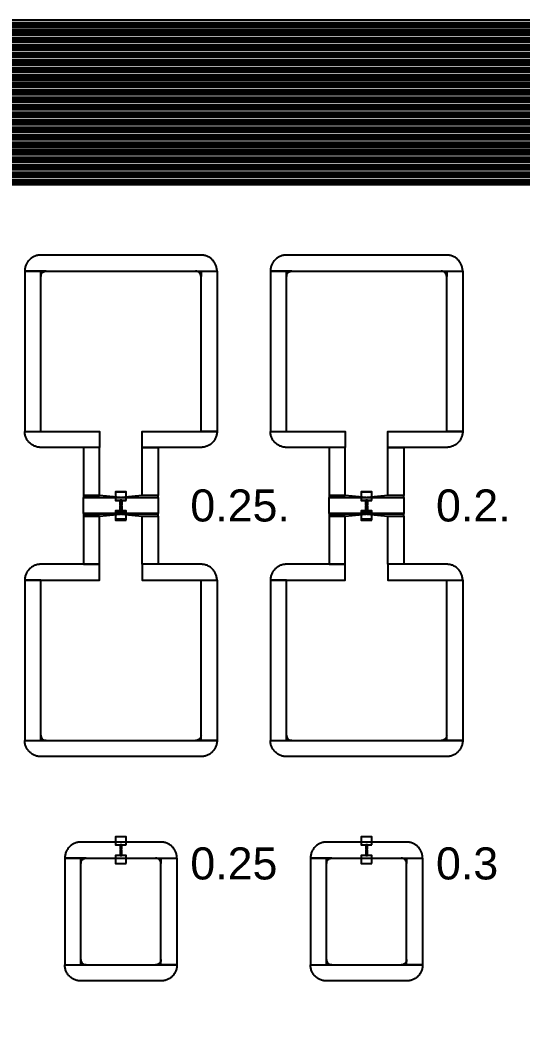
# Model space of a CAD drawing. Extents: x -50000 to 50000, y -50000 to 50000.
# Drawn here: x -18899 to -17959, y 39627 to 41499 of the extents above; entities that cross this region are included whole.
import ezdxf

# ---------------------------------------------------------------- set-up
doc = ezdxf.new("R2010")
doc.units = 0
doc.layers.get('0').update_dxf_attribs({"linetype": 'CONTINUOUS'})
for name, color, linetype in [('BASEMETAL', 4, 'CONTINUOUS'), ('FRAME', 8, 'CONTINUOUS'), ('MARKERS', 2, 'CONTINUOUS'), ('SECONDLAYER', 6, 'CONTINUOUS')]:
    doc.layers.add(name, color=color, linetype=linetype)
doc.styles.get("Standard").update_dxf_attribs({"font": 'arial.ttf'})

# ---------------------------------------------------------------- blocks, each defined once
blk = doc.blocks.new('CHIP_JARRAY')
for points in [[(500, 5394), (6500, 5394), (6500, 5398.3), (500, 5398.3)], [(500, 5391), (6500, 5391), (6500, 5393), (500, 5393)], [(500, 5388), (6500, 5388), (6500, 5390.4), (500, 5390.4)], [(500, 5385), (6500, 5385), (6500, 5387), (500, 5387)], [(500, 5380), (6500, 5380), (6500, 5384.3), (500, 5384.3)], [(500, 5377), (6500, 5377), (6500, 5379), (500, 5379)], [(500, 5374), (6500, 5374), (6500, 5376.4), (500, 5376.4)], [(500, 5371), (6500, 5371), (6500, 5373), (500, 5373)], [(500, 5366), (6500, 5366), (6500, 5370.3), (500, 5370.3)], [(500, 5363), (6500, 5363), (6500, 5365), (500, 5365)], [(500, 5360), (6500, 5360), (6500, 5362.4), (500, 5362.4)], [(500, 5357), (6500, 5357), (6500, 5359), (500, 5359)], [(500, 5352), (6500, 5352), (6500, 5356.3), (500, 5356.3)], [(500, 5349), (6500, 5349), (6500, 5351), (500, 5351)], [(500, 5346), (6500, 5346), (6500, 5348.4), (500, 5348.4)], [(500, 5343), (6500, 5343), (6500, 5345), (500, 5345)], [(500, 5338), (6500, 5338), (6500, 5342.3), (500, 5342.3)], [(500, 5335), (6500, 5335), (6500, 5337), (500, 5337)], [(500, 5332), (6500, 5332), (6500, 5334.4), (500, 5334.4)], [(500, 5329), (6500, 5329), (6500, 5331), (500, 5331)], [(500, 5324), (6500, 5324), (6500, 5328.3), (500, 5328.3)], [(500, 5321), (6500, 5321), (6500, 5323), (500, 5323)], [(500, 5318), (6500, 5318), (6500, 5320.4), (500, 5320.4)], [(500, 5315), (6500, 5315), (6500, 5317), (500, 5317)], [(500, 5310), (6500, 5310), (6500, 5314.3), (500, 5314.3)], [(500, 5307), (6500, 5307), (6500, 5309), (500, 5309)], [(500, 5304), (6500, 5304), (6500, 5306.4), (500, 5306.4)], [(500, 5301), (6500, 5301), (6500, 5303), (500, 5303)], [(500, 5296), (6500, 5296), (6500, 5300.3), (500, 5300.3)], [(500, 5293), (6500, 5293), (6500, 5295), (500, 5295)], [(500, 5290), (6500, 5290), (6500, 5292.4), (500, 5292.4)], [(500, 5287), (6500, 5287), (6500, 5289), (500, 5289)], [(500, 5282), (6500, 5282), (6500, 5286.3), (500, 5286.3)], [(500, 5279), (6500, 5279), (6500, 5281), (500, 5281)], [(500, 5276), (6500, 5276), (6500, 5278.4), (500, 5278.4)], [(500, 5273), (6500, 5273), (6500, 5275), (500, 5275)], [(500, 5268), (6500, 5268), (6500, 5272.3), (500, 5272.3)], [(500, 5265), (6500, 5265), (6500, 5267), (500, 5267)], [(500, 5262), (6500, 5262), (6500, 5264.4), (500, 5264.4)], [(500, 5259), (6500, 5259), (6500, 5261), (500, 5261)], [(500, 5254), (6500, 5254), (6500, 5258.3), (500, 5258.3)], [(500, 5251), (6500, 5251), (6500, 5253), (500, 5253)], [(500, 5248), (6500, 5248), (6500, 5250.4), (500, 5250.4)], [(500, 5245), (6500, 5245), (6500, 5247), (500, 5247)], [(500, 5240), (6500, 5240), (6500, 5244.3), (500, 5244.3)], [(500, 5237), (6500, 5237), (6500, 5239), (500, 5239)], [(500, 5234), (6500, 5234), (6500, 5236.4), (500, 5236.4)], [(500, 5231), (6500, 5231), (6500, 5233), (500, 5233)], [(500, 5226), (6500, 5226), (6500, 5230.3), (500, 5230.3)], [(500, 5223), (6500, 5223), (6500, 5225), (500, 5225)], [(500, 5220), (6500, 5220), (6500, 5222.4), (500, 5222.4)], [(500, 5217), (6500, 5217), (6500, 5219), (500, 5219)], [(500, 5212), (6500, 5212), (6500, 5216.3), (500, 5216.3)], [(500, 5209), (6500, 5209), (6500, 5211), (500, 5211)], [(500, 5206), (6500, 5206), (6500, 5208.4), (500, 5208.4)], [(500, 5203), (6500, 5203), (6500, 5205), (500, 5205)], [(500, 5198), (6500, 5198), (6500, 5202.3), (500, 5202.3)], [(500, 5195), (6500, 5195), (6500, 5197), (500, 5197)], [(500, 5192), (6500, 5192), (6500, 5194.4), (500, 5194.4)], [(500, 5189), (6500, 5189), (6500, 5191), (500, 5191)], [(500, 5184), (6500, 5184), (6500, 5188.3), (500, 5188.3)], [(500, 5181), (6500, 5181), (6500, 5183), (500, 5183)], [(500, 5178), (6500, 5178), (6500, 5180.4), (500, 5180.4)], [(500, 5175), (6500, 5175), (6500, 5177), (500, 5177)], [(500, 5170), (6500, 5170), (6500, 5174.3), (500, 5174.3)], [(500, 5167), (6500, 5167), (6500, 5169), (500, 5169)], [(500, 5164), (6500, 5164), (6500, 5166.4), (500, 5166.4)], [(500, 5161), (6500, 5161), (6500, 5163), (500, 5163)], [(500, 5156), (6500, 5156), (6500, 5160.3), (500, 5160.3)], [(500, 5153), (6500, 5153), (6500, 5155), (500, 5155)], [(500, 5150), (6500, 5150), (6500, 5152.4), (500, 5152.4)], [(500, 5147), (6500, 5147), (6500, 5149), (500, 5149)], [(500, 5142), (6500, 5142), (6500, 5146.3), (500, 5146.3)], [(500, 5139), (6500, 5139), (6500, 5141), (500, 5141)], [(500, 5136), (6500, 5136), (6500, 5138.4), (500, 5138.4)], [(500, 5133), (6500, 5133), (6500, 5135), (500, 5135)], [(500, 5128), (6500, 5128), (6500, 5132.3), (500, 5132.3)], [(500, 5125), (6500, 5125), (6500, 5127), (500, 5127)], [(500, 5122), (6500, 5122), (6500, 5124.4), (500, 5124.4)], [(500, 5119), (6500, 5119), (6500, 5121), (500, 5121)], [(500, 5114), (6500, 5114), (6500, 5118.3), (500, 5118.3)], [(500, 5111), (6500, 5111), (6500, 5113), (500, 5113)], [(500, 5108), (6500, 5108), (6500, 5110.4), (500, 5110.4)], [(500, 5105), (6500, 5105), (6500, 5107), (500, 5107)], [(500, 5100), (6500, 5100), (6500, 5104.3), (500, 5104.3)], [(500, 5097), (6500, 5097), (6500, 5099), (500, 5099)], [(500, 5094), (6500, 5094), (6500, 5096.4), (500, 5096.4)], [(500, 5091), (6500, 5091), (6500, 5093), (500, 5093)], [(2790, 4928.7), (2970, 4928.7), (2970, 4928.7), (2970, 4930.3), (2969.8, 4931.8), (2969.6, 4933.4), (2969.3, 4934.9), (2969, 4936.5), (2968.5, 4938), (2968, 4939.5), (2967.4, 4940.9), (2966.7, 4942.3), (2966, 4943.7), (2965.2, 4945), (2964.3, 4946.3), (2963.3, 4947.6), (2962.3, 4948.8), (2961.2, 4949.9), (2960.1, 4951), (2958.9, 4952), (2957.6, 4953), (2956.3, 4953.9), (2955, 4954.7), (2953.6, 4955.4), (2952.2, 4956.1), (2950.8, 4956.7), (2949.3, 4957.2), (2947.8, 4957.7), (2946.2, 4958), (2944.7, 4958.3), (2943.1, 4958.5), (2941.6, 4958.7), (2940, 4958.7), (2640, 4958.7), (2638.4, 4958.7), (2636.9, 4958.5), (2635.3, 4958.3), (2633.8, 4958), (2632.2, 4957.7), (2630.7, 4957.2), (2629.2, 4956.7), (2627.8, 4956.1), (2626.4, 4955.4), (2625, 4954.7), (2623.7, 4953.9), (2622.4, 4953), (2621.1, 4952), (2619.9, 4951), (2618.8, 4949.9), (2617.7, 4948.8), (2616.7, 4947.6), (2615.7, 4946.3), (2614.8, 4945), (2614, 4943.7), (2613.3, 4942.3), (2612.6, 4940.9), (2612, 4939.5), (2611.5, 4938), (2611, 4936.5), (2610.7, 4934.9), (2610.4, 4933.4), (2610.2, 4931.8), (2610, 4930.3), (2610, 4928.7), (2610, 4928.7)], [(3250, 4928.7), (3430, 4928.7), (3430, 4928.7), (3430, 4930.3), (3429.8, 4931.8), (3429.6, 4933.4), (3429.3, 4934.9), (3429, 4936.5), (3428.5, 4938), (3428, 4939.5), (3427.4, 4940.9), (3426.7, 4942.3), (3426, 4943.7), (3425.2, 4945), (3424.3, 4946.3), (3423.3, 4947.6), (3422.3, 4948.8), (3421.2, 4949.9), (3420.1, 4951), (3418.9, 4952), (3417.6, 4953), (3416.3, 4953.9), (3415, 4954.7), (3413.6, 4955.4), (3412.2, 4956.1), (3410.8, 4956.7), (3409.3, 4957.2), (3407.8, 4957.7), (3406.2, 4958), (3404.7, 4958.3), (3403.1, 4958.5), (3401.6, 4958.7), (3400, 4958.7), (3100, 4958.7), (3098.4, 4958.7), (3096.9, 4958.5), (3095.3, 4958.3), (3093.8, 4958), (3092.2, 4957.7), (3090.7, 4957.2), (3089.2, 4956.7), (3087.8, 4956.1), (3086.4, 4955.4), (3085, 4954.7), (3083.7, 4953.9), (3082.4, 4953), (3081.1, 4952), (3079.9, 4951), (3078.8, 4949.9), (3077.7, 4948.8), (3076.7, 4947.6), (3075.7, 4946.3), (3074.8, 4945), (3074, 4943.7), (3073.3, 4942.3), (3072.6, 4940.9), (3072, 4939.5), (3071.5, 4938), (3071, 4936.5), (3070.7, 4934.9), (3070.4, 4933.4), (3070.2, 4931.8), (3070, 4930.3), (3070, 4928.7), (3070, 4928.7)], [(2640, 4628.7), (2640, 4928.7), (2610, 4928.7), (2610, 4628.7)], [(2640, 4928.7), (2640, 4918.7), (2640.1, 4919.7), (2640.2, 4920.8), (2640.5, 4921.8), (2640.9, 4922.8), (2641.3, 4923.7), (2641.9, 4924.6), (2642.6, 4925.4), (2643.3, 4926.1), (2644.1, 4926.8), (2645, 4927.4), (2645.9, 4927.8), (2646.9, 4928.2), (2647.9, 4928.5), (2649, 4928.6), (2650, 4928.7)], [(2940, 4928.7), (2940, 4918.7), (2939.9, 4919.7), (2939.8, 4920.8), (2939.5, 4921.8), (2939.1, 4922.8), (2938.7, 4923.7), (2938.1, 4924.6), (2937.4, 4925.4), (2936.7, 4926.1), (2935.9, 4926.8), (2935, 4927.4), (2934.1, 4927.8), (2933.1, 4928.2), (2932.1, 4928.5), (2931, 4928.6), (2930, 4928.7)], [(2940, 4628.7), (2940, 4928.7), (2970, 4928.7), (2970, 4628.7)], [(3100, 4628.7), (3100, 4928.7), (3070, 4928.7), (3070, 4628.7)], [(3100, 4928.7), (3100, 4918.7), (3100.1, 4919.7), (3100.2, 4920.8), (3100.5, 4921.8), (3100.9, 4922.8), (3101.3, 4923.7), (3101.9, 4924.6), (3102.6, 4925.4), (3103.3, 4926.1), (3104.1, 4926.8), (3105, 4927.4), (3105.9, 4927.8), (3106.9, 4928.2), (3107.9, 4928.5), (3109, 4928.6), (3110, 4928.7)], [(3400, 4928.7), (3400, 4918.7), (3399.9, 4919.7), (3399.8, 4920.8), (3399.5, 4921.8), (3399.1, 4922.8), (3398.7, 4923.7), (3398.1, 4924.6), (3397.4, 4925.4), (3396.7, 4926.1), (3395.9, 4926.8), (3395, 4927.4), (3394.1, 4927.8), (3393.1, 4928.2), (3392.1, 4928.5), (3391, 4928.6), (3390, 4928.7)], [(3400, 4628.7), (3400, 4928.7), (3430, 4928.7), (3430, 4628.7)], [(2680, 4628.7), (2750, 4628.7), (2750, 4598.7), (2640, 4598.7), (2638.4, 4598.7), (2636.9, 4598.9), (2635.3, 4599.1), (2633.8, 4599.4), (2632.2, 4599.7), (2630.7, 4600.2), (2629.2, 4600.7), (2627.8, 4601.3), (2626.4, 4602), (2625, 4602.7), (2623.7, 4603.5), (2622.4, 4604.4), (2621.1, 4605.4), (2619.9, 4606.4), (2618.8, 4607.5), (2617.7, 4608.6), (2616.7, 4609.8), (2615.7, 4611.1), (2614.8, 4612.4), (2614, 4613.7), (2613.3, 4615.1), (2612.6, 4616.5), (2612, 4617.9), (2611.5, 4619.4), (2611, 4620.9), (2610.7, 4622.5), (2610.4, 4624), (2610.2, 4625.6), (2610, 4627.1), (2610, 4628.7), (2610, 4628.7)], [(2900, 4628.7), (2970, 4628.7), (2970, 4628.7), (2970, 4627.1), (2969.8, 4625.6), (2969.6, 4624), (2969.3, 4622.5), (2969, 4620.9), (2968.5, 4619.4), (2968, 4617.9), (2967.4, 4616.5), (2966.7, 4615.1), (2966, 4613.7), (2965.2, 4612.4), (2964.3, 4611.1), (2963.3, 4609.8), (2962.3, 4608.6), (2961.2, 4607.5), (2960.1, 4606.4), (2958.9, 4605.4), (2957.6, 4604.4), (2956.3, 4603.5), (2955, 4602.7), (2953.6, 4602), (2952.2, 4601.3), (2950.8, 4600.7), (2949.3, 4600.2), (2947.8, 4599.7), (2946.2, 4599.4), (2944.7, 4599.1), (2943.1, 4598.9), (2941.6, 4598.7), (2940, 4598.7), (2830, 4598.7), (2830, 4628.7)], [(3140, 4628.7), (3210, 4628.7), (3210, 4598.7), (3100, 4598.7), (3098.4, 4598.7), (3096.9, 4598.9), (3095.3, 4599.1), (3093.8, 4599.4), (3092.2, 4599.7), (3090.7, 4600.2), (3089.2, 4600.7), (3087.8, 4601.3), (3086.4, 4602), (3085, 4602.7), (3083.7, 4603.5), (3082.4, 4604.4), (3081.1, 4605.4), (3079.9, 4606.4), (3078.8, 4607.5), (3077.7, 4608.6), (3076.7, 4609.8), (3075.7, 4611.1), (3074.8, 4612.4), (3074, 4613.7), (3073.3, 4615.1), (3072.6, 4616.5), (3072, 4617.9), (3071.5, 4619.4), (3071, 4620.9), (3070.7, 4622.5), (3070.4, 4624), (3070.2, 4625.6), (3070, 4627.1), (3070, 4628.7), (3070, 4628.7)], [(3360, 4628.7), (3430, 4628.7), (3430, 4628.7), (3430, 4627.1), (3429.8, 4625.6), (3429.6, 4624), (3429.3, 4622.5), (3429, 4620.9), (3428.5, 4619.4), (3428, 4617.9), (3427.4, 4616.5), (3426.7, 4615.1), (3426, 4613.7), (3425.2, 4612.4), (3424.3, 4611.1), (3423.3, 4609.8), (3422.3, 4608.6), (3421.2, 4607.5), (3420.1, 4606.4), (3418.9, 4605.4), (3417.6, 4604.4), (3416.3, 4603.5), (3415, 4602.7), (3413.6, 4602), (3412.2, 4601.3), (3410.8, 4600.7), (3409.3, 4600.2), (3407.8, 4599.7), (3406.2, 4599.4), (3404.7, 4599.1), (3403.1, 4598.9), (3401.6, 4598.7), (3400, 4598.7), (3290, 4598.7), (3290, 4628.7)], [(2750, 4508.7), (2750, 4598.7), (2720, 4598.7), (2720, 4508.7)], [(2830, 4508.7), (2830, 4598.7), (2860, 4598.7), (2860, 4508.7)], [(3210, 4508.7), (3210, 4598.7), (3180, 4598.7), (3180, 4508.7)], [(3290, 4508.7), (3290, 4598.7), (3320, 4598.7), (3320, 4508.7)], [(2789, 4504.7), (2750, 4508.7), (2720, 4508.7), (2720, 4504.7)], [(2860, 4504.7), (2860, 4474.7), (2720, 4474.7), (2720, 4504.7)], [(2860, 4504.7), (2860, 4508.7), (2830, 4508.7), (2791, 4504.7)], [(3249, 4504.7), (3210, 4508.7), (3180, 4508.7), (3180, 4504.7)], [(3320, 4504.7), (3320, 4474.7), (3180, 4474.7), (3180, 4504.7)], [(3320, 4504.7), (3320, 4508.7), (3290, 4508.7), (3251, 4504.7)], [(2750, 4470), (2789, 4474), (2720, 4474), (2720, 4470)], [(2860, 4470), (2860, 4474), (2791, 4474), (2830, 4470)], [(3210, 4470), (3249, 4474), (3180, 4474), (3180, 4470)], [(3320, 4470), (3320, 4474), (3251, 4474), (3290, 4470)], [(2750, 4380), (2750, 4470), (2720, 4470), (2720, 4380)], [(2830, 4380), (2830, 4470), (2860, 4470), (2860, 4380)], [(3210, 4380), (3210, 4470), (3180, 4470), (3180, 4380)], [(3290, 4380), (3290, 4470), (3320, 4470), (3320, 4380)], [(2680, 4350), (2750, 4350), (2750, 4380), (2640, 4380), (2638.4, 4380), (2636.9, 4379.8), (2635.3, 4379.6), (2633.8, 4379.3), (2632.2, 4379), (2630.7, 4378.5), (2629.2, 4378), (2627.8, 4377.4), (2626.4, 4376.7), (2625, 4376), (2623.7, 4375.2), (2622.4, 4374.3), (2621.1, 4373.3), (2619.9, 4372.3), (2618.8, 4371.2), (2617.7, 4370.1), (2616.7, 4368.9), (2615.7, 4367.6), (2614.8, 4366.3), (2614, 4365), (2613.3, 4363.6), (2612.6, 4362.2), (2612, 4360.8), (2611.5, 4359.3), (2611, 4357.8), (2610.7, 4356.2), (2610.4, 4354.7), (2610.2, 4353.1), (2610, 4351.6), (2610, 4350), (2610, 4350)], [(2900, 4350), (2970, 4350), (2970, 4350), (2970, 4351.6), (2969.8, 4353.1), (2969.6, 4354.7), (2969.3, 4356.2), (2969, 4357.8), (2968.5, 4359.3), (2968, 4360.8), (2967.4, 4362.2), (2966.7, 4363.6), (2966, 4365), (2965.2, 4366.3), (2964.3, 4367.6), (2963.3, 4368.9), (2962.3, 4370.1), (2961.2, 4371.2), (2960.1, 4372.3), (2958.9, 4373.3), (2957.6, 4374.3), (2956.3, 4375.2), (2955, 4376), (2953.6, 4376.7), (2952.2, 4377.4), (2950.8, 4378), (2949.3, 4378.5), (2947.8, 4379), (2946.2, 4379.3), (2944.7, 4379.6), (2943.1, 4379.8), (2941.6, 4380), (2940, 4380), (2830, 4380), (2830, 4350)], [(3140, 4350), (3210, 4350), (3210, 4380), (3100, 4380), (3098.4, 4380), (3096.9, 4379.8), (3095.3, 4379.6), (3093.8, 4379.3), (3092.2, 4379), (3090.7, 4378.5), (3089.2, 4378), (3087.8, 4377.4), (3086.4, 4376.7), (3085, 4376), (3083.7, 4375.2), (3082.4, 4374.3), (3081.1, 4373.3), (3079.9, 4372.3), (3078.8, 4371.2), (3077.7, 4370.1), (3076.7, 4368.9), (3075.7, 4367.6), (3074.8, 4366.3), (3074, 4365), (3073.3, 4363.6), (3072.6, 4362.2), (3072, 4360.8), (3071.5, 4359.3), (3071, 4357.8), (3070.7, 4356.2), (3070.4, 4354.7), (3070.2, 4353.1), (3070, 4351.6), (3070, 4350), (3070, 4350)], [(3360, 4350), (3430, 4350), (3430, 4350), (3430, 4351.6), (3429.8, 4353.1), (3429.6, 4354.7), (3429.3, 4356.2), (3429, 4357.8), (3428.5, 4359.3), (3428, 4360.8), (3427.4, 4362.2), (3426.7, 4363.6), (3426, 4365), (3425.2, 4366.3), (3424.3, 4367.6), (3423.3, 4368.9), (3422.3, 4370.1), (3421.2, 4371.2), (3420.1, 4372.3), (3418.9, 4373.3), (3417.6, 4374.3), (3416.3, 4375.2), (3415, 4376), (3413.6, 4376.7), (3412.2, 4377.4), (3410.8, 4378), (3409.3, 4378.5), (3407.8, 4379), (3406.2, 4379.3), (3404.7, 4379.6), (3403.1, 4379.8), (3401.6, 4380), (3400, 4380), (3290, 4380), (3290, 4350)], [(2640, 4050), (2640, 4350), (2610, 4350), (2610, 4050)], [(2940, 4050), (2940, 4350), (2970, 4350), (2970, 4050)], [(3100, 4050), (3100, 4350), (3070, 4350), (3070, 4050)], [(3400, 4050), (3400, 4350), (3430, 4350), (3430, 4050)], [(2790, 4050), (2970, 4050), (2970, 4050), (2970, 4048.4), (2969.8, 4046.9), (2969.6, 4045.3), (2969.3, 4043.8), (2969, 4042.2), (2968.5, 4040.7), (2968, 4039.2), (2967.4, 4037.8), (2966.7, 4036.4), (2966, 4035), (2965.2, 4033.7), (2964.3, 4032.4), (2963.3, 4031.1), (2962.3, 4029.9), (2961.2, 4028.8), (2960.1, 4027.7), (2958.9, 4026.7), (2957.6, 4025.7), (2956.3, 4024.8), (2955, 4024), (2953.6, 4023.3), (2952.2, 4022.6), (2950.8, 4022), (2949.3, 4021.5), (2947.8, 4021), (2946.2, 4020.7), (2944.7, 4020.4), (2943.1, 4020.2), (2941.6, 4020), (2940, 4020), (2640, 4020), (2638.4, 4020), (2636.9, 4020.2), (2635.3, 4020.4), (2633.8, 4020.7), (2632.2, 4021), (2630.7, 4021.5), (2629.2, 4022), (2627.8, 4022.6), (2626.4, 4023.3), (2625, 4024), (2623.7, 4024.8), (2622.4, 4025.7), (2621.1, 4026.7), (2619.9, 4027.7), (2618.8, 4028.8), (2617.7, 4029.9), (2616.7, 4031.1), (2615.7, 4032.4), (2614.8, 4033.7), (2614, 4035), (2613.3, 4036.4), (2612.6, 4037.8), (2612, 4039.2), (2611.5, 4040.7), (2611, 4042.2), (2610.7, 4043.8), (2610.4, 4045.3), (2610.2, 4046.9), (2610, 4048.4), (2610, 4050), (2610, 4050)], [(2640, 4050), (2640, 4060), (2640.1, 4059), (2640.2, 4057.9), (2640.5, 4056.9), (2640.9, 4055.9), (2641.3, 4055), (2641.9, 4054.1), (2642.6, 4053.3), (2643.3, 4052.6), (2644.1, 4051.9), (2645, 4051.3), (2645.9, 4050.9), (2646.9, 4050.5), (2647.9, 4050.2), (2649, 4050.1), (2650, 4050)], [(2940, 4050), (2940, 4060), (2939.9, 4059), (2939.8, 4057.9), (2939.5, 4056.9), (2939.1, 4055.9), (2938.7, 4055), (2938.1, 4054.1), (2937.4, 4053.3), (2936.7, 4052.6), (2935.9, 4051.9), (2935, 4051.3), (2934.1, 4050.9), (2933.1, 4050.5), (2932.1, 4050.2), (2931, 4050.1), (2930, 4050)], [(3250, 4050), (3430, 4050), (3430, 4050), (3430, 4048.4), (3429.8, 4046.9), (3429.6, 4045.3), (3429.3, 4043.8), (3429, 4042.2), (3428.5, 4040.7), (3428, 4039.2), (3427.4, 4037.8), (3426.7, 4036.4), (3426, 4035), (3425.2, 4033.7), (3424.3, 4032.4), (3423.3, 4031.1), (3422.3, 4029.9), (3421.2, 4028.8), (3420.1, 4027.7), (3418.9, 4026.7), (3417.6, 4025.7), (3416.3, 4024.8), (3415, 4024), (3413.6, 4023.3), (3412.2, 4022.6), (3410.8, 4022), (3409.3, 4021.5), (3407.8, 4021), (3406.2, 4020.7), (3404.7, 4020.4), (3403.1, 4020.2), (3401.6, 4020), (3400, 4020), (3100, 4020), (3098.4, 4020), (3096.9, 4020.2), (3095.3, 4020.4), (3093.8, 4020.7), (3092.2, 4021), (3090.7, 4021.5), (3089.2, 4022), (3087.8, 4022.6), (3086.4, 4023.3), (3085, 4024), (3083.7, 4024.8), (3082.4, 4025.7), (3081.1, 4026.7), (3079.9, 4027.7), (3078.8, 4028.8), (3077.7, 4029.9), (3076.7, 4031.1), (3075.7, 4032.4), (3074.8, 4033.7), (3074, 4035), (3073.3, 4036.4), (3072.6, 4037.8), (3072, 4039.2), (3071.5, 4040.7), (3071, 4042.2), (3070.7, 4043.8), (3070.4, 4045.3), (3070.2, 4046.9), (3070, 4048.4), (3070, 4050), (3070, 4050)], [(3100, 4050), (3100, 4060), (3100.1, 4059), (3100.2, 4057.9), (3100.5, 4056.9), (3100.9, 4055.9), (3101.3, 4055), (3101.9, 4054.1), (3102.6, 4053.3), (3103.3, 4052.6), (3104.1, 4051.9), (3105, 4051.3), (3105.9, 4050.9), (3106.9, 4050.5), (3107.9, 4050.2), (3109, 4050.1), (3110, 4050)], [(3400, 4050), (3400, 4060), (3399.9, 4059), (3399.8, 4057.9), (3399.5, 4056.9), (3399.1, 4055.9), (3398.7, 4055), (3398.1, 4054.1), (3397.4, 4053.3), (3396.7, 4052.6), (3395.9, 4051.9), (3395, 4051.3), (3394.1, 4050.9), (3393.1, 4050.5), (3392.1, 4050.2), (3391, 4050.1), (3390, 4050)], [(2790, 3830), (2895, 3830), (2895, 3830), (2895, 3831.6), (2894.8, 3833.1), (2894.6, 3834.7), (2894.3, 3836.2), (2894, 3837.8), (2893.5, 3839.3), (2893, 3840.8), (2892.4, 3842.2), (2891.7, 3843.6), (2891, 3845), (2890.2, 3846.3), (2889.3, 3847.6), (2888.3, 3848.9), (2887.3, 3850.1), (2886.2, 3851.2), (2885.1, 3852.3), (2883.9, 3853.3), (2882.6, 3854.3), (2881.3, 3855.2), (2880, 3856), (2878.6, 3856.7), (2877.2, 3857.4), (2875.8, 3858), (2874.3, 3858.5), (2872.8, 3859), (2871.2, 3859.3), (2869.7, 3859.6), (2868.1, 3859.8), (2866.6, 3860), (2865, 3860), (2715, 3860), (2713.4, 3860), (2711.9, 3859.8), (2710.3, 3859.6), (2708.8, 3859.3), (2707.2, 3859), (2705.7, 3858.5), (2704.2, 3858), (2702.8, 3857.4), (2701.4, 3856.7), (2700, 3856), (2698.7, 3855.2), (2697.4, 3854.3), (2696.1, 3853.3), (2694.9, 3852.3), (2693.8, 3851.2), (2692.7, 3850.1), (2691.7, 3848.9), (2690.7, 3847.6), (2689.8, 3846.3), (2689, 3845), (2688.3, 3843.6), (2687.6, 3842.2), (2687, 3840.8), (2686.5, 3839.3), (2686, 3837.8), (2685.7, 3836.2), (2685.4, 3834.7), (2685.2, 3833.1), (2685, 3831.6), (2685, 3830), (2685, 3830)], [(3250, 3830), (3355, 3830), (3355, 3830), (3355, 3831.6), (3354.8, 3833.1), (3354.6, 3834.7), (3354.3, 3836.2), (3354, 3837.8), (3353.5, 3839.3), (3353, 3840.8), (3352.4, 3842.2), (3351.7, 3843.6), (3351, 3845), (3350.2, 3846.3), (3349.3, 3847.6), (3348.3, 3848.9), (3347.3, 3850.1), (3346.2, 3851.2), (3345.1, 3852.3), (3343.9, 3853.3), (3342.6, 3854.3), (3341.3, 3855.2), (3340, 3856), (3338.6, 3856.7), (3337.2, 3857.4), (3335.8, 3858), (3334.3, 3858.5), (3332.8, 3859), (3331.2, 3859.3), (3329.7, 3859.6), (3328.1, 3859.8), (3326.6, 3860), (3325, 3860), (3175, 3860), (3173.4, 3860), (3171.9, 3859.8), (3170.3, 3859.6), (3168.8, 3859.3), (3167.2, 3859), (3165.7, 3858.5), (3164.2, 3858), (3162.8, 3857.4), (3161.4, 3856.7), (3160, 3856), (3158.7, 3855.2), (3157.4, 3854.3), (3156.1, 3853.3), (3154.9, 3852.3), (3153.8, 3851.2), (3152.7, 3850.1), (3151.7, 3848.9), (3150.7, 3847.6), (3149.8, 3846.3), (3149, 3845), (3148.3, 3843.6), (3147.6, 3842.2), (3147, 3840.8), (3146.5, 3839.3), (3146, 3837.8), (3145.7, 3836.2), (3145.4, 3834.7), (3145.2, 3833.1), (3145, 3831.6), (3145, 3830), (3145, 3830)], [(2715, 3630), (2715, 3830), (2685, 3830), (2685, 3630)], [(2715, 3830), (2715, 3820), (2715.1, 3821), (2715.2, 3822.1), (2715.5, 3823.1), (2715.9, 3824.1), (2716.3, 3825), (2716.9, 3825.9), (2717.6, 3826.7), (2718.3, 3827.4), (2719.1, 3828.1), (2720, 3828.7), (2720.9, 3829.1), (2721.9, 3829.5), (2722.9, 3829.8), (2724, 3829.9), (2725, 3830)], [(2865, 3830), (2865, 3820), (2864.9, 3821), (2864.8, 3822.1), (2864.5, 3823.1), (2864.1, 3824.1), (2863.7, 3825), (2863.1, 3825.9), (2862.4, 3826.7), (2861.7, 3827.4), (2860.9, 3828.1), (2860, 3828.7), (2859.1, 3829.1), (2858.1, 3829.5), (2857.1, 3829.8), (2856, 3829.9), (2855, 3830)], [(2865, 3630), (2865, 3830), (2895, 3830), (2895, 3630)], [(3175, 3630), (3175, 3830), (3145, 3830), (3145, 3630)], [(3175, 3830), (3175, 3820), (3175.1, 3821), (3175.2, 3822.1), (3175.5, 3823.1), (3175.9, 3824.1), (3176.3, 3825), (3176.9, 3825.9), (3177.6, 3826.7), (3178.3, 3827.4), (3179.1, 3828.1), (3180, 3828.7), (3180.9, 3829.1), (3181.9, 3829.5), (3182.9, 3829.8), (3184, 3829.9), (3185, 3830)], [(3325, 3830), (3325, 3820), (3324.9, 3821), (3324.8, 3822.1), (3324.5, 3823.1), (3324.1, 3824.1), (3323.7, 3825), (3323.1, 3825.9), (3322.4, 3826.7), (3321.7, 3827.4), (3320.9, 3828.1), (3320, 3828.7), (3319.1, 3829.1), (3318.1, 3829.5), (3317.1, 3829.8), (3316, 3829.9), (3315, 3830)], [(3325, 3630), (3325, 3830), (3355, 3830), (3355, 3630)], [(2715, 3630), (2715, 3640), (2715.1, 3639), (2715.2, 3637.9), (2715.5, 3636.9), (2715.9, 3635.9), (2716.3, 3635), (2716.9, 3634.1), (2717.6, 3633.3), (2718.3, 3632.6), (2719.1, 3631.9), (2720, 3631.3), (2720.9, 3630.9), (2721.9, 3630.5), (2722.9, 3630.2), (2724, 3630.1), (2725, 3630)], [(2865, 3630), (2865, 3640), (2864.9, 3639), (2864.8, 3637.9), (2864.5, 3636.9), (2864.1, 3635.9), (2863.7, 3635), (2863.1, 3634.1), (2862.4, 3633.3), (2861.7, 3632.6), (2860.9, 3631.9), (2860, 3631.3), (2859.1, 3630.9), (2858.1, 3630.5), (2857.1, 3630.2), (2856, 3630.1), (2855, 3630)], [(3175, 3630), (3175, 3640), (3175.1, 3639), (3175.2, 3637.9), (3175.5, 3636.9), (3175.9, 3635.9), (3176.3, 3635), (3176.9, 3634.1), (3177.6, 3633.3), (3178.3, 3632.6), (3179.1, 3631.9), (3180, 3631.3), (3180.9, 3630.9), (3181.9, 3630.5), (3182.9, 3630.2), (3184, 3630.1), (3185, 3630)], [(3325, 3630), (3325, 3640), (3324.9, 3639), (3324.8, 3637.9), (3324.5, 3636.9), (3324.1, 3635.9), (3323.7, 3635), (3323.1, 3634.1), (3322.4, 3633.3), (3321.7, 3632.6), (3320.9, 3631.9), (3320, 3631.3), (3319.1, 3630.9), (3318.1, 3630.5), (3317.1, 3630.2), (3316, 3630.1), (3315, 3630)], [(2790, 3630), (2895, 3630), (2895, 3630), (2895, 3628.4), (2894.8, 3626.9), (2894.6, 3625.3), (2894.3, 3623.8), (2894, 3622.2), (2893.5, 3620.7), (2893, 3619.2), (2892.4, 3617.8), (2891.7, 3616.4), (2891, 3615), (2890.2, 3613.7), (2889.3, 3612.4), (2888.3, 3611.1), (2887.3, 3609.9), (2886.2, 3608.8), (2885.1, 3607.7), (2883.9, 3606.7), (2882.6, 3605.7), (2881.3, 3604.8), (2880, 3604), (2878.6, 3603.3), (2877.2, 3602.6), (2875.8, 3602), (2874.3, 3601.5), (2872.8, 3601), (2871.2, 3600.7), (2869.7, 3600.4), (2868.1, 3600.2), (2866.6, 3600), (2865, 3600), (2715, 3600), (2713.4, 3600), (2711.9, 3600.2), (2710.3, 3600.4), (2708.8, 3600.7), (2707.2, 3601), (2705.7, 3601.5), (2704.2, 3602), (2702.8, 3602.6), (2701.4, 3603.3), (2700, 3604), (2698.7, 3604.8), (2697.4, 3605.7), (2696.1, 3606.7), (2694.9, 3607.7), (2693.8, 3608.8), (2692.7, 3609.9), (2691.7, 3611.1), (2690.7, 3612.4), (2689.8, 3613.7), (2689, 3615), (2688.3, 3616.4), (2687.6, 3617.8), (2687, 3619.2), (2686.5, 3620.7), (2686, 3622.2), (2685.7, 3623.8), (2685.4, 3625.3), (2685.2, 3626.9), (2685, 3628.4), (2685, 3630), (2685, 3630)], [(3250, 3630), (3355, 3630), (3355, 3630), (3355, 3628.4), (3354.8, 3626.9), (3354.6, 3625.3), (3354.3, 3623.8), (3354, 3622.2), (3353.5, 3620.7), (3353, 3619.2), (3352.4, 3617.8), (3351.7, 3616.4), (3351, 3615), (3350.2, 3613.7), (3349.3, 3612.4), (3348.3, 3611.1), (3347.3, 3609.9), (3346.2, 3608.8), (3345.1, 3607.7), (3343.9, 3606.7), (3342.6, 3605.7), (3341.3, 3604.8), (3340, 3604), (3338.6, 3603.3), (3337.2, 3602.6), (3335.8, 3602), (3334.3, 3601.5), (3332.8, 3601), (3331.2, 3600.7), (3329.7, 3600.4), (3328.1, 3600.2), (3326.6, 3600), (3325, 3600), (3175, 3600), (3173.4, 3600), (3171.9, 3600.2), (3170.3, 3600.4), (3168.8, 3600.7), (3167.2, 3601), (3165.7, 3601.5), (3164.2, 3602), (3162.8, 3602.6), (3161.4, 3603.3), (3160, 3604), (3158.7, 3604.8), (3157.4, 3605.7), (3156.1, 3606.7), (3154.9, 3607.7), (3153.8, 3608.8), (3152.7, 3609.9), (3151.7, 3611.1), (3150.7, 3612.4), (3149.8, 3613.7), (3149, 3615), (3148.3, 3616.4), (3147.6, 3617.8), (3147, 3619.2), (3146.5, 3620.7), (3146, 3622.2), (3145.7, 3623.8), (3145.4, 3625.3), (3145.2, 3626.9), (3145, 3628.4), (3145, 3630), (3145, 3630)]]:
    blk.add_lwpolyline(points, close=True)
at = {"layer": 'JUNCTION'}
for points in [[(2800, 4499.7), (2800, 4514.7), (2780, 4514.7), (2780, 4499.7)], [(3260, 4499.7), (3260, 4514.7), (3240, 4514.7), (3240, 4499.7)], [(2791.5, 4490.6), (2791.5, 4499.7), (2788.5, 4499.7), (2788.5, 4490.6)], [(3251.5, 4490.6), (3251.5, 4499.7), (3248.5, 4499.7), (3248.5, 4490.6)], [(2800, 4464.7), (2800, 4479.7), (2780, 4479.7), (2780, 4464.7)], [(2791.5, 4489.2), (2790.1, 4489.7), (2789.9, 4489.7), (2788.5, 4489.2)], [(2791.5, 4479.7), (2791.5, 4489.2), (2788.5, 4489.2), (2788.5, 4479.7)], [(2790.1, 4489.7), (2790.1, 4490.4), (2789.9, 4490.4), (2789.9, 4489.7)], [(3260, 4464.7), (3260, 4479.7), (3240, 4479.7), (3240, 4464.7)], [(3251.5, 4489.2), (3250.1, 4489.7), (3249.9, 4489.7), (3248.5, 4489.2)], [(3251.5, 4479.7), (3251.5, 4489.2), (3248.5, 4489.2), (3248.5, 4479.7)], [(3250.1, 4489.7), (3250.1, 4490.4), (3249.9, 4490.4), (3249.9, 4489.7)], [(2800, 3855), (2800, 3870), (2780, 3870), (2780, 3855)], [(3260, 3855), (3260, 3870), (3240, 3870), (3240, 3855)], [(2791.5, 3846.5), (2791.5, 3855), (2788.5, 3855), (2788.5, 3846.5)], [(2791.5, 3844.5), (2790.1, 3845), (2789.9, 3845), (2788.5, 3844.5)], [(2791.5, 3835), (2791.5, 3844.5), (2788.5, 3844.5), (2788.5, 3835)], [(2790.1, 3845), (2790.1, 3846.4), (2789.9, 3846.4), (2789.9, 3845)], [(3251.5, 3846.5), (3251.5, 3855), (3248.5, 3855), (3248.5, 3846.5)], [(3251.5, 3844.5), (3250.2, 3845), (3249.8, 3845), (3248.5, 3844.5)], [(3251.5, 3835), (3251.5, 3844.5), (3248.5, 3844.5), (3248.5, 3835)], [(3250.2, 3845), (3250.2, 3846.4), (3249.8, 3846.4), (3249.8, 3845)], [(2800, 3820), (2800, 3835), (2780, 3835), (2780, 3820)], [(3260, 3820), (3260, 3835), (3240, 3835), (3240, 3820)]]:
    blk.add_lwpolyline(points, close=True, dxfattribs=at)
at = {"layer": 'SECONDLAYER'}
for points in [[(2800, 4499.3), (2800, 4515.7), (2780, 4515.7), (2780, 4499.3)], [(3260, 4499.3), (3260, 4515.7), (3240, 4515.7), (3240, 4499.3)], [(2792.2, 4490.6), (2792.2, 4499.3), (2787.8, 4499.3), (2787.8, 4490.6)], [(3252.2, 4490.6), (3252.2, 4499.3), (3247.8, 4499.3), (3247.8, 4490.6)], [(2800, 4462.2), (2800, 4478.6), (2780, 4478.6), (2780, 4462.2)], [(2792.2, 4490.4), (2792.2, 4490.6), (2787.8, 4490.6), (2787.8, 4490.4)], [(2792.2, 4488.1), (2790.5, 4489), (2789.5, 4489), (2787.8, 4488.1)], [(2792.2, 4478.6), (2792.2, 4488.1), (2787.8, 4488.1), (2787.8, 4478.6)], [(2790.5, 4489), (2790.5, 4490.4), (2789.5, 4490.4), (2789.5, 4489)], [(3260, 4462.2), (3260, 4478.6), (3240, 4478.6), (3240, 4462.2)], [(3252.2, 4490.4), (3252.2, 4490.6), (3247.8, 4490.6), (3247.8, 4490.4)], [(3252.2, 4488.1), (3250.4, 4489), (3249.6, 4489), (3247.8, 4488.1)], [(3252.2, 4478.6), (3252.2, 4488.1), (3247.8, 4488.1), (3247.8, 4478.6)], [(3250.4, 4489), (3250.4, 4490.4), (3249.6, 4490.4), (3249.6, 4489)]]:
    blk.add_lwpolyline(points, close=True, dxfattribs=at)
at = {"layer": 'UNDERCUT'}
for points in [[(2791.5, 4490.4), (2791.5, 4490.6), (2788.5, 4490.6), (2788.5, 4490.4)], [(3251.5, 4490.4), (3251.5, 4490.6), (3248.5, 4490.6), (3248.5, 4490.4)], [(2791.5, 3846.4), (2791.5, 3846.5), (2788.5, 3846.5), (2788.5, 3846.4)], [(3251.5, 3846.4), (3251.5, 3846.5), (3248.5, 3846.5), (3248.5, 3846.4)]]:
    blk.add_lwpolyline(points, close=True, dxfattribs=at)
at = {"layer": 'MARKERS'}
for s, p in [('0.25.', (2920, 4460)), ('0.2.', (3380, 4460)), ('0.25', (2920, 3790)), ('0.3', (3380, 3790))]:
    blk.add_text(s, height=60, dxfattribs=at).set_placement(p)

msp = doc.modelspace()

# ---------------------------------------------------------------- linework, layer by layer
at = {"layer": 'FRAME'}
for radius in [50000, 49500]:
    msp.add_circle((0, 0), radius, dxfattribs=at)

# ---------------------------------------------------------------- block references
at = {"layer": 'BASEMETAL'}
msp.add_blockref('CHIP_JARRAY', (-21500, 36100), dxfattribs=at)

doc.saveas('drawing.dxf')
